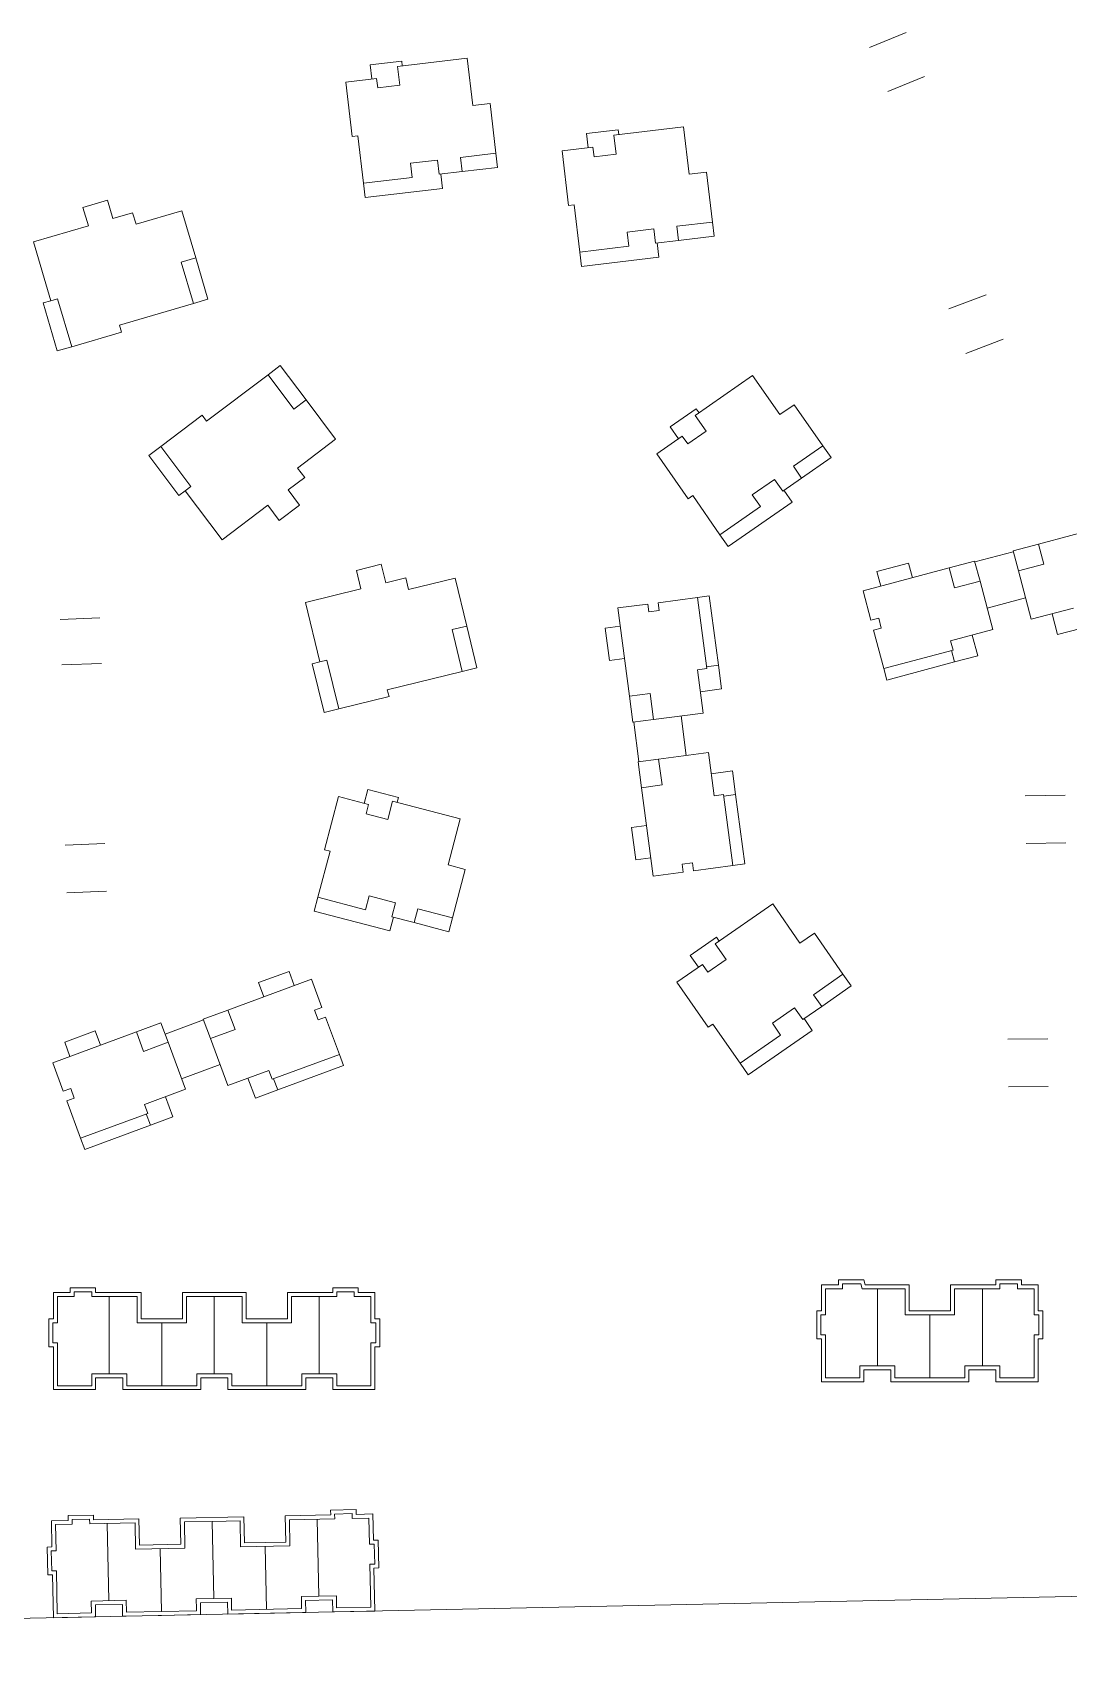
# Model space of a CAD drawing. Extents: x 188590 to 251590, y -4075 to 40422.
# Drawn here: x 194326 to 195889, y 2847 to 5288 of the extents above; entities that cross this region are included whole.
import ezdxf

# ---------------------------------------------------------------- set-up
doc = ezdxf.new("R2010")
doc.units = 0
doc.header["$LTSCALE"] = 1000
doc.header["$MEASUREMENT"] = 0
doc.layers.add('140', color=2, linetype='Continuous', lineweight=5)

msp = doc.modelspace()

# ---------------------------------------------------------------- linework, layer by layer
at = {"layer": '140', "color": 7}
for p, q in [((195644.3, 5287.7), (195588.9, 5264.9)), ((194877, 5236.4), (194981.9, 5248.9)), ((194981.9, 5248.9), (194990.4, 5177.4)), ((194883.3, 5244.4), (194835.7, 5238.8)), ((194835.7, 5238.8), (194838.2, 5217.3)), ((194880.4, 5207.8), (194877, 5236.4)), ((194884.2, 5237.3), (194883.3, 5244.4)), ((194798.9, 5212.7), (194845.4, 5218.2)), ((194808.6, 5130.4), (194798.9, 5212.7)), ((194845.4, 5218.2), (194847.1, 5203.9)), ((194847.1, 5203.9), (194880.4, 5207.8)), ((195671.7, 5221.1), (195616.3, 5198.3)), ((194990.4, 5177.4), (195016.6, 5180.5)), ((195016.6, 5180.5), (195025.5, 5105.4)), ((194817, 5131.4), (194808.6, 5130.4)), ((194825.5, 5059.9), (194817, 5131.4)), ((195209.6, 5140.5), (195162, 5134.9)), ((195162, 5134.9), (195164.5, 5113.4)), ((195203.3, 5132.5), (195308.2, 5145)), ((195206.7, 5103.9), (195203.3, 5132.5)), ((195210.5, 5133.4), (195209.6, 5140.5)), ((195308.2, 5145), (195316.7, 5073.5)), ((195025.5, 5105.4), (194971.9, 5099)), ((195025.5, 5105.4), (195028, 5083.9)), ((195125.2, 5108.8), (195171.7, 5114.3)), ((195134.9, 5026.5), (195125.2, 5108.8)), ((195171.7, 5114.3), (195173.4, 5100)), ((195173.4, 5100), (195206.7, 5103.9)), ((194937.3, 5094.9), (194896.8, 5090.1)), ((194896.8, 5090.1), (194899.3, 5068.7)), ((194939.9, 5073.5), (194937.3, 5094.9)), ((194974.4, 5077.6), (194939.9, 5073.5)), ((194971.9, 5099), (194974.4, 5077.6)), ((195028, 5083.9), (194974.4, 5077.6)), ((195316.7, 5073.5), (195342.9, 5076.6)), ((195342.9, 5076.6), (195351.8, 5001.5)), ((194899.3, 5068.7), (194825.5, 5059.9)), ((194828, 5038.5), (194825.5, 5059.9)), ((194944.8, 5052.3), (194828, 5038.5)), ((194942.2, 5073.8), (194944.8, 5052.3)), ((194439.5, 5034.3), (194402.7, 5023.4)), ((194447.7, 5006.7), (194439.5, 5034.3)), ((195143.3, 5027.5), (195134.9, 5026.5)), ((195151.8, 4956), (195143.3, 5027.5)), ((194402.7, 5023.4), (194410.8, 4995.8)), ((194477.6, 5015.5), (194447.7, 5006.7)), ((194482.7, 4998.2), (194477.6, 5015.5)), ((194551.7, 5018.6), (194482.7, 4998.2)), ((194572.8, 4947.2), (194551.7, 5018.6)), ((194410.8, 4995.8), (194328, 4971.4)), ((195263.6, 4991), (195223.1, 4986.2)), ((195223.1, 4986.2), (195225.6, 4964.8)), ((195266.2, 4969.6), (195263.6, 4991)), ((195351.8, 5001.5), (195298.2, 4995.1)), ((195298.2, 4995.1), (195300.7, 4973.7)), ((195354.3, 4980.1), (195300.7, 4973.7)), ((195351.8, 5001.5), (195354.3, 4980.1)), ((194328, 4971.4), (194354.1, 4882.8)), ((195225.6, 4964.8), (195151.8, 4956)), ((195154.3, 4934.6), (195151.8, 4956)), ((195300.7, 4973.7), (195266.2, 4969.6)), ((195268.5, 4969.9), (195271.1, 4948.4)), ((194550.9, 4940.8), (194572.8, 4947.2)), ((194569.2, 4878.6), (194550.9, 4940.8)), ((194591.1, 4885), (194572.8, 4947.2)), ((195271.1, 4948.4), (195154.3, 4934.6)), ((194342.6, 4879.4), (194354.1, 4882.8)), ((194354.1, 4882.8), (194364.4, 4885.8)), ((194364.4, 4885.8), (194385.8, 4813.3)), ((194569.2, 4878.6), (194591.1, 4885)), ((195764.5, 4891.8), (195708.4, 4870.4)), ((194363.9, 4806.9), (194342.6, 4879.4)), ((194457.6, 4845.7), (194569.2, 4878.6)), ((194385.8, 4813.3), (194460.6, 4835.3)), ((194460.6, 4835.3), (194457.6, 4845.7)), ((194385.8, 4813.3), (194363.9, 4806.9)), ((195790.1, 4824.5), (195734, 4803.1)), ((194681.8, 4771.1), (194700, 4784.8)), ((194700, 4784.8), (194739, 4733)), ((194588.8, 4701.1), (194681.8, 4771.1)), ((194681.8, 4771.1), (194720.8, 4719.3)), ((195325.8, 4709.6), (195412.5, 4769.9)), ((195412.5, 4769.9), (195453.6, 4710.8)), ((194720.8, 4719.3), (194739, 4733)), ((194739, 4733), (194783.7, 4673.6)), ((195327.6, 4719.6), (195288.2, 4692.2)), ((195331.7, 4713.7), (195327.6, 4719.6)), ((195453.6, 4710.8), (195475.3, 4725.8)), ((195475.3, 4725.8), (195518.4, 4663.8)), ((194520, 4662.9), (194582.3, 4709.8)), ((194582.3, 4709.8), (194588.8, 4701.1)), ((195288.2, 4692.2), (195300.5, 4674.5)), ((195314.7, 4666.8), (195342.2, 4686)), ((195342.2, 4686), (195325.8, 4709.6)), ((194520, 4662.9), (194501.8, 4649.2)), ((194565.4, 4602.5), (194520, 4662.9)), ((194783.7, 4673.6), (194726.2, 4630.3)), ((195268, 4651.9), (195306.4, 4678.6)), ((195306.4, 4678.6), (195314.7, 4666.8)), ((195518.4, 4663.8), (195474.1, 4632.9)), ((195518.4, 4663.8), (195530.8, 4646)), ((194501.8, 4649.2), (194547.2, 4588.8)), ((195315.3, 4583.9), (195268, 4651.9)), ((195530.8, 4646), (195486.4, 4615.2)), ((194737, 4615.9), (194712.1, 4597.2)), ((194726.2, 4630.3), (194737, 4615.9)), ((195445.5, 4613.1), (195412, 4589.8)), ((195457.9, 4595.3), (195445.5, 4613.1)), ((195486.4, 4615.2), (195457.9, 4595.3)), ((195474.1, 4632.9), (195486.4, 4615.2)), ((194547.2, 4588.8), (194556.8, 4596)), ((194556.8, 4596), (194565.4, 4602.5)), ((194612.4, 4522.1), (194556.8, 4596)), ((194712.1, 4597.2), (194729.4, 4574.2)), ((195322.2, 4588.7), (195315.3, 4583.9)), ((195363.3, 4529.6), (195322.2, 4588.7)), ((195412, 4589.8), (195424.4, 4572)), ((195459.8, 4596.7), (195472.2, 4579)), ((194681.4, 4574.1), (194612.4, 4522.1)), ((194698.7, 4551.1), (194681.4, 4574.1)), ((194729.4, 4574.2), (194698.7, 4551.1)), ((195424.4, 4572), (195363.3, 4529.6)), ((195472.2, 4579), (195375.6, 4511.8)), ((195973.4, 4550.1), (195843.5, 4515.4)), ((195375.6, 4511.8), (195363.3, 4529.6)), ((195843.5, 4515.4), (195805.3, 4505.2)), ((195843.5, 4515.4), (195851.6, 4485.3)), ((195805.6, 4504), (195747.6, 4488.5)), ((195805.3, 4505.2), (195813.3, 4475)), ((194852.4, 4485), (194815.1, 4475.9)), ((194815.1, 4475.9), (194821.9, 4447.9)), ((194859.2, 4457), (194852.4, 4485)), ((195579.2, 4444.8), (195709, 4479.5)), ((195647.5, 4486.7), (195600, 4474)), ((195600, 4474), (195605.9, 4451.9)), ((195653.4, 4464.6), (195647.5, 4486.7)), ((195709, 4479.5), (195747.3, 4489.7)), ((195709, 4479.5), (195717.1, 4449.3)), ((195747.3, 4489.7), (195755.4, 4459.6)), ((195851.6, 4485.3), (195813.3, 4475)), ((195813.3, 4475), (195832.8, 4402)), ((194821.9, 4447.9), (194738, 4427.4)), ((194889.5, 4464.4), (194859.2, 4457)), ((194893.8, 4446.9), (194889.5, 4464.4)), ((194963.7, 4464), (194893.8, 4446.9)), ((194981.4, 4391.8), (194963.7, 4464)), ((195591, 4400.8), (195579.2, 4444.8)), ((195717.1, 4449.3), (195755.4, 4459.6)), ((195755.4, 4459.6), (195774.9, 4386.5)), ((194738, 4427.4), (194759.9, 4337.6)), ((195254.5, 4425.1), (195209.2, 4419.1)), ((195209.2, 4419.1), (195226.8, 4285.9)), ((195256, 4413.2), (195254.5, 4425.1)), ((195329.4, 4435), (195269.9, 4427.1)), ((195269.9, 4427.1), (195271.5, 4415.2)), ((195347.2, 4437.4), (195329.4, 4435)), ((195343.5, 4327.9), (195329.4, 4435)), ((195361.1, 4332.7), (195347.2, 4437.4)), ((195824.2, 4434.5), (195766.2, 4419)), ((195832.8, 4402), (195896.6, 4419)), ((194428, 4404.1), (194368.1, 4401.9)), ((195271.5, 4415.2), (195256, 4413.2)), ((195602.6, 4403.9), (195591, 4400.8)), ((195606.6, 4388.8), (195602.6, 4403.9)), ((195864.1, 4410.4), (195872.5, 4379.1)), ((194959.3, 4386.4), (194981.4, 4391.8)), ((194974.7, 4323.4), (194959.3, 4386.4)), ((194996.8, 4328.8), (194981.4, 4391.8)), ((195190.3, 4388.8), (195212.9, 4391.8)), ((195196.7, 4340), (195190.3, 4388.8)), ((195595, 4385.7), (195606.6, 4388.8)), ((195610.5, 4327.7), (195595, 4385.7)), ((195774.9, 4386.5), (195711.1, 4369.5)), ((195711.1, 4369.5), (195714.8, 4355.6)), ((195743.6, 4378.2), (195751.9, 4346.9)), ((195872.5, 4379.1), (195907.3, 4388.3)), ((195714.8, 4355.6), (195610.5, 4327.7)), ((195717.1, 4337.6), (195712.5, 4355)), ((195751.9, 4346.9), (195717.1, 4337.6)), ((194430.6, 4335.5), (194370.6, 4333.3)), ((194748.3, 4334.8), (194759.9, 4337.6)), ((194766.2, 4261.3), (194748.3, 4334.8)), ((194759.9, 4337.6), (194770.4, 4340.2)), ((194770.4, 4340.2), (194788.4, 4266.7)), ((194861.6, 4295.8), (194974.7, 4323.4)), ((194974.7, 4323.4), (194996.8, 4328.8)), ((195219.3, 4343), (195196.7, 4340)), ((195329.3, 4326), (195343.5, 4327.9)), ((195337.9, 4260.6), (195329.3, 4326)), ((195361.1, 4332.7), (195343.2, 4330.3)), ((195365.8, 4297), (195361.1, 4332.7)), ((195615.1, 4310.3), (195610.5, 4327.7)), ((195717.1, 4337.6), (195615.1, 4310.3)), ((194864.2, 4285.3), (194861.6, 4295.8)), ((195333.7, 4292.7), (195365.8, 4297)), ((194788.4, 4266.7), (194864.2, 4285.3)), ((195226.8, 4285.9), (195257.8, 4290)), ((195226.8, 4285.9), (195232, 4246.6)), ((195257.8, 4290), (195263, 4250.7)), ((194788.4, 4266.7), (194766.2, 4261.3)), ((195232, 4246.6), (195263, 4250.7)), ((195233.2, 4246.8), (195241.1, 4187.3)), ((195263, 4250.7), (195337.9, 4260.6)), ((195304.6, 4256.2), (195312.4, 4196.7)), ((195270.8, 4191.2), (195345.8, 4201.1)), ((195345.8, 4201.1), (195354.4, 4135.7)), ((195239.9, 4187.1), (195270.8, 4191.2)), ((195245.1, 4147.9), (195239.9, 4187.1)), ((195276, 4152), (195270.8, 4191.2)), ((195350, 4169), (195382.1, 4173.2)), ((195382.1, 4173.2), (195386.8, 4137.6)), ((195245.1, 4147.9), (195276, 4152)), ((194767.1, 4054.3), (194788.2, 4134.4)), ((194788.2, 4134.4), (194833.4, 4122.5)), ((194832, 4145.2), (194826.5, 4124.3)), ((194878.4, 4133), (194832, 4145.2)), ((194862.3, 4100), (194869.6, 4127.8)), ((194869.6, 4127.8), (194971.7, 4101)), ((194876.6, 4126), (194878.4, 4133)), ((195262.7, 4014.6), (195245.1, 4147.9)), ((195354.4, 4135.7), (195368.7, 4137.6)), ((195368.7, 4137.6), (195382.8, 4030.5)), ((195386.8, 4137.6), (195369, 4135.2)), ((195386.8, 4137.6), (195400.7, 4032.9)), ((195883.7, 4136.5), (195823.7, 4135.5)), ((194833.4, 4122.5), (194829.8, 4108.5)), ((194829.8, 4108.5), (194862.3, 4100)), ((194971.7, 4101), (194953.4, 4031.4)), ((195252.6, 4090.8), (195230, 4087.8)), ((195230, 4087.8), (195236.4, 4039)), ((194435.7, 4063.6), (194375.7, 4061.4)), ((194756.9, 3982.5), (194775.3, 4052.1)), ((194775.3, 4052.1), (194767.1, 4054.3)), ((195884.8, 4064.5), (195824.8, 4063.6)), ((194953.4, 4031.4), (194979, 4024.6)), ((195236.4, 4039), (195259, 4042)), ((195321.8, 4034.6), (195306.3, 4032.5)), ((195306.3, 4032.5), (195307.9, 4020.6)), ((195323.3, 4022.7), (195321.8, 4034.6)), ((195382.8, 4030.5), (195323.3, 4022.7)), ((195400.7, 4032.9), (195382.8, 4030.5)), ((194979, 4024.6), (194959.7, 3951.5)), ((195307.9, 4020.6), (195262.7, 4014.6)), ((194438.3, 3991.6), (194378.4, 3989.4)), ((194751.5, 3961.6), (194756.9, 3982.5)), ((194828.9, 3963.6), (194756.9, 3982.5)), ((194834.4, 3984.5), (194828.9, 3963.6)), ((194873.9, 3974.1), (194834.4, 3984.5)), ((194865.2, 3931.7), (194751.5, 3961.6)), ((194868.4, 3953.2), (194873.9, 3974.1)), ((194907.5, 3965.3), (194902, 3944.4)), ((194959.7, 3951.5), (194907.5, 3965.3)), ((195356.1, 3912.2), (195442.8, 3972.5)), ((195442.8, 3972.5), (195483.9, 3913.4)), ((194870.7, 3952.6), (194865.2, 3931.7)), ((194902, 3944.4), (194868.4, 3953.2)), ((194954.2, 3930.6), (194902, 3944.4)), ((194959.7, 3951.5), (194954.2, 3930.6)), ((195357.9, 3922.3), (195318.5, 3894.9)), ((195372.5, 3888.6), (195356.1, 3912.2)), ((195362, 3916.4), (195357.9, 3922.3)), ((195483.9, 3913.4), (195505.6, 3928.5)), ((195505.6, 3928.5), (195548.7, 3866.4)), ((195298.3, 3854.5), (195336.7, 3881.2)), ((195318.5, 3894.9), (195330.8, 3877.1)), ((195336.7, 3881.2), (195344.9, 3869.4)), ((195344.9, 3869.4), (195372.5, 3888.6)), ((194747.3, 3859), (194621.2, 3812.4)), ((194667.3, 3853.8), (194713.5, 3870.8)), ((194713.5, 3870.8), (194721.4, 3849.5)), ((194763.1, 3816.3), (194747.3, 3859)), ((195548.7, 3866.4), (195504.4, 3835.6)), ((195548.7, 3866.4), (195561, 3848.7)), ((194675.2, 3832.4), (194667.3, 3853.8)), ((195345.6, 3786.5), (195298.3, 3854.5)), ((195504.4, 3835.6), (195516.7, 3817.9)), ((195561, 3848.7), (195516.7, 3817.9)), ((194621.2, 3812.4), (194584.1, 3798.7)), ((194621.2, 3812.4), (194632, 3783.2)), ((194751.8, 3812.1), (194763.1, 3816.3)), ((194757.2, 3797.5), (194751.8, 3812.1)), ((195475.8, 3815.7), (195442.3, 3792.4)), ((195488.1, 3798), (195475.8, 3815.7)), ((195516.7, 3817.9), (195488.1, 3798)), ((194483.2, 3779.3), (194520.3, 3793.1)), ((194520.3, 3793.1), (194531.1, 3763.8)), ((194526.5, 3776.2), (194584.5, 3797.6)), ((194584.1, 3798.7), (194594.9, 3769.4)), ((194632, 3783.2), (194594.9, 3769.4)), ((194768.5, 3801.6), (194757.2, 3797.5)), ((194789.3, 3745.3), (194768.5, 3801.6)), ((195352.5, 3791.3), (195345.6, 3786.5)), ((195393.6, 3732.2), (195352.5, 3791.3)), ((195442.3, 3792.4), (195454.6, 3774.7)), ((195490.1, 3799.4), (195502.4, 3781.6)), ((194357.1, 3732.7), (194483.2, 3779.3)), ((194421.2, 3780.8), (194375.1, 3763.7)), ((194375.1, 3763.7), (194383, 3742.3)), ((194429.1, 3759.4), (194421.2, 3780.8)), ((194483.2, 3779.3), (194494, 3750.1)), ((194494, 3750.1), (194531.1, 3763.8)), ((194531.1, 3763.8), (194557.3, 3692.9)), ((194594.9, 3769.4), (194621.1, 3698.5)), ((195454.6, 3774.7), (195393.6, 3732.2)), ((195502.4, 3781.6), (195405.9, 3714.5)), ((195857.6, 3769.1), (195797.6, 3768.6)), ((194688, 3707.9), (194789.3, 3745.3)), ((194795.5, 3728.5), (194789.3, 3745.3)), ((194372.9, 3690), (194357.1, 3732.7)), ((194551.5, 3708.6), (194609.4, 3730.1)), ((194621.1, 3698.5), (194683, 3721.4)), ((194651.5, 3709.8), (194662.7, 3679.4)), ((194683, 3721.4), (194688, 3707.9)), ((194696.5, 3691.9), (194795.5, 3728.5)), ((195405.9, 3714.5), (195393.6, 3732.2)), ((194384.2, 3694.1), (194372.9, 3690)), ((194389.6, 3679.5), (194384.2, 3694.1)), ((194557.3, 3692.9), (194495.4, 3670)), ((194662.7, 3679.4), (194696.5, 3691.9)), ((194696.5, 3691.9), (194690.2, 3708.7)), ((195858.2, 3697.1), (195798.2, 3696.6)), ((194378.3, 3675.3), (194389.6, 3679.5)), ((194399.1, 3619.1), (194378.3, 3675.3)), ((194495.4, 3670), (194500.4, 3656.5)), ((194526.9, 3681.7), (194538.2, 3651.3)), ((194500.4, 3656.5), (194399.1, 3619.1)), ((194504.4, 3638.8), (194405.4, 3602.2)), ((194504.4, 3638.8), (194498.2, 3655.7)), ((194538.2, 3651.3), (194504.4, 3638.8)), ((194405.4, 3602.2), (194399.1, 3619.1)), ((194421.8, 3393.2), (194383.4, 3393.2)), ((194383.4, 3393.2), (194383.4, 3386)), ((194421.8, 3386), (194421.8, 3393.2)), ((194817.8, 3393.2), (194779.4, 3393.2)), ((194779.4, 3393.2), (194779.4, 3386)), ((194817.8, 3386), (194817.8, 3393.2)), ((195516.6, 3358.3), (195516.6, 3397.9)), ((195516.6, 3397.9), (195541.8, 3397.9)), ((195541.8, 3397.9), (195541.8, 3405.1)), ((195541.8, 3405.1), (195580.2, 3405.1)), ((195547.8, 3391.9), (195547.8, 3399.1)), ((195547.8, 3399.1), (195575.7, 3399.1)), ((195575.7, 3399.1), (195577.8, 3391.9)), ((195580.2, 3405.1), (195582.3, 3397.9)), ((195582.3, 3397.9), (195648.6, 3397.9)), ((195648.6, 3397.9), (195648.6, 3358.3)), ((195711, 3358.3), (195711, 3397.9)), ((195711, 3397.9), (195779.4, 3397.9)), ((195779.4, 3397.9), (195779.4, 3405.1)), ((195779.4, 3405.1), (195817.8, 3405.1)), ((195785.4, 3391.9), (195785.4, 3399.1)), ((195785.4, 3399.1), (195811.8, 3399.1)), ((195811.8, 3399.1), (195811.8, 3391.9)), ((195817.8, 3405.1), (195817.8, 3397.9)), ((195817.8, 3397.9), (195843, 3397.9)), ((195843, 3397.9), (195843, 3358.3)), ((194383.4, 3386), (194358.2, 3386)), ((194358.2, 3386), (194358.2, 3346.4)), ((194364.2, 3340.4), (194364.2, 3380)), ((194364.2, 3380), (194389.4, 3380)), ((194389.4, 3380), (194389.4, 3387.2)), ((194389.4, 3387.2), (194415.8, 3387.2)), ((194415.8, 3387.2), (194415.8, 3380)), ((194415.8, 3380), (194484.2, 3380)), ((194490.2, 3386), (194421.8, 3386)), ((194442.2, 3263.6), (194442.2, 3380)), ((194484.2, 3380), (194484.2, 3340.4)), ((194490.2, 3346.4), (194490.2, 3386)), ((194648.6, 3386), (194552.6, 3386)), ((194552.6, 3386), (194552.6, 3346.4)), ((194558.6, 3340.4), (194558.6, 3380)), ((194558.6, 3380), (194600.6, 3380)), ((194600.6, 3263.6), (194600.6, 3380)), ((194600.6, 3263.6), (194600.6, 3380)), ((194642.6, 3380), (194600.6, 3380)), ((194600.6, 3263.6), (194600.6, 3380)), ((194600.6, 3263.6), (194600.6, 3380)), ((194642.6, 3340.4), (194642.6, 3380)), ((194648.6, 3346.4), (194648.6, 3386)), ((194779.4, 3386), (194711, 3386)), ((194711, 3386), (194711, 3346.4)), ((194785.4, 3380), (194717, 3380)), ((194717, 3380), (194717, 3340.4)), ((194759, 3263.6), (194759, 3380)), ((194811.8, 3387.2), (194785.4, 3387.2)), ((194785.4, 3387.2), (194785.4, 3380)), ((194811.8, 3380), (194811.8, 3387.2)), ((194837, 3380), (194811.8, 3380)), ((194843, 3386), (194817.8, 3386)), ((194837, 3340.4), (194837, 3380)), ((194843, 3346.4), (194843, 3386)), ((195522.6, 3352.3), (195522.6, 3391.9)), ((195522.6, 3391.9), (195547.8, 3391.9)), ((195577.8, 3391.9), (195642.6, 3391.9)), ((195600.6, 3275.5), (195600.6, 3391.9)), ((195642.6, 3391.9), (195642.6, 3352.3)), ((195717, 3352.3), (195717, 3391.9)), ((195717, 3391.9), (195785.4, 3391.9)), ((195759, 3275.5), (195759, 3391.9)), ((195811.8, 3391.9), (195837, 3391.9)), ((195837, 3391.9), (195837, 3352.3)), ((194358.2, 3346.4), (194351, 3346.4)), ((194351, 3346.4), (194351, 3304.4)), ((194552.6, 3346.4), (194490.2, 3346.4)), ((194711, 3346.4), (194648.6, 3346.4)), ((194850.2, 3346.4), (194843, 3346.4)), ((194850.2, 3304.4), (194850.2, 3346.4)), ((195509.4, 3316.3), (195509.4, 3358.3)), ((195509.4, 3358.3), (195516.6, 3358.3)), ((195515.4, 3322.3), (195515.4, 3352.3)), ((195515.4, 3352.3), (195522.6, 3352.3)), ((195642.6, 3352.3), (195717, 3352.3)), ((195648.6, 3358.3), (195711, 3358.3)), ((195679.8, 3352.3), (195679.8, 3257.5)), ((195837, 3352.3), (195844.2, 3352.3)), ((195843, 3358.3), (195850.2, 3358.3)), ((195844.2, 3352.3), (195844.2, 3322.3)), ((195850.2, 3358.3), (195850.2, 3316.3)), ((194357, 3310.4), (194357, 3340.4)), ((194357, 3340.4), (194364.2, 3340.4)), ((194484.2, 3340.4), (194558.6, 3340.4)), ((194521.4, 3340.4), (194521.4, 3245.6)), ((194521.4, 3340.4), (194521.4, 3245.6)), ((194717, 3340.4), (194642.6, 3340.4)), ((194679.8, 3340.4), (194679.8, 3245.6)), ((194679.8, 3340.4), (194679.8, 3245.6)), ((194844.2, 3340.4), (194837, 3340.4)), ((194844.2, 3310.4), (194844.2, 3340.4)), ((195522.6, 3322.3), (195515.4, 3322.3)), ((195522.6, 3257.5), (195522.6, 3322.3)), ((195844.2, 3322.3), (195837, 3322.3)), ((195837, 3322.3), (195837, 3257.5)), ((194351, 3304.4), (194358.2, 3304.4)), ((194364.2, 3310.4), (194357, 3310.4)), ((194358.2, 3304.4), (194358.2, 3239.6)), ((194364.2, 3245.6), (194364.2, 3310.4)), ((194837, 3245.6), (194837, 3310.4)), ((194837, 3310.4), (194844.2, 3310.4)), ((194843, 3239.6), (194843, 3304.4)), ((194843, 3304.4), (194850.2, 3304.4)), ((195516.6, 3316.3), (195509.4, 3316.3)), ((195516.6, 3251.5), (195516.6, 3316.3)), ((195850.2, 3316.3), (195843, 3316.3)), ((195843, 3316.3), (195843, 3251.5)), ((195627, 3275.5), (195574.2, 3275.5)), ((195574.2, 3275.5), (195574.2, 3257.5)), ((195627, 3257.5), (195627, 3275.5)), ((195785.4, 3275.5), (195732.6, 3275.5)), ((195732.6, 3275.5), (195732.6, 3257.5)), ((195785.4, 3257.5), (195785.4, 3275.5)), ((194468.6, 3263.6), (194415.8, 3263.6)), ((194415.8, 3263.6), (194415.8, 3245.6)), ((194421.8, 3239.6), (194421.8, 3257.6)), ((194421.8, 3257.6), (194462.6, 3257.6)), ((194462.6, 3257.6), (194462.6, 3239.6)), ((194468.6, 3245.6), (194468.6, 3263.6)), ((194600.6, 3263.6), (194574.2, 3263.6)), ((194574.2, 3263.6), (194574.2, 3248.6)), ((194574.2, 3248.6), (194574.2, 3245.6)), ((194580.2, 3239.6), (194580.2, 3257.6)), ((194580.2, 3257.6), (194621, 3257.6)), ((194600.6, 3263.6), (194627, 3263.6)), ((194621, 3257.6), (194621, 3239.6)), ((194627, 3263.6), (194627, 3248.6)), ((194627, 3248.6), (194627, 3245.6)), ((194732.6, 3245.6), (194732.6, 3263.6)), ((194732.6, 3263.6), (194785.4, 3263.6)), ((194738.6, 3239.6), (194738.6, 3257.6)), ((194738.6, 3257.6), (194779.4, 3257.6)), ((194779.4, 3257.6), (194779.4, 3239.6)), ((194785.4, 3263.6), (194785.4, 3245.6)), ((195580.2, 3251.5), (195516.6, 3251.5)), ((195574.2, 3257.5), (195522.6, 3257.5)), ((195621, 3269.5), (195580.2, 3269.5)), ((195580.2, 3269.5), (195580.2, 3251.5)), ((195621, 3251.5), (195621, 3269.5)), ((195738.6, 3251.5), (195621, 3251.5)), ((195732.6, 3257.5), (195627, 3257.5)), ((195779.4, 3269.5), (195738.6, 3269.5)), ((195738.6, 3269.5), (195738.6, 3251.5)), ((195779.4, 3251.5), (195779.4, 3269.5)), ((195843, 3251.5), (195779.4, 3251.5)), ((195837, 3257.5), (195785.4, 3257.5)), ((194358.2, 3239.6), (194421.8, 3239.6)), ((194415.8, 3245.6), (194364.2, 3245.6)), ((194462.6, 3239.6), (194580.2, 3239.6)), ((194574.2, 3245.6), (194468.6, 3245.6)), ((194621, 3239.6), (194679.8, 3239.6)), ((194627, 3245.6), (194732.6, 3245.6)), ((194679.8, 3239.6), (194738.6, 3239.6)), ((194779.4, 3239.6), (194843, 3239.6)), ((194785.4, 3245.6), (194837, 3245.6)), ((194707.8, 3049.2), (194776.2, 3050.6)), ((194776, 3057.8), (194814.4, 3058.6)), ((194776.2, 3050.6), (194776, 3057.8)), ((194808.6, 3052.5), (194782.2, 3051.9)), ((194782.2, 3051.9), (194782.3, 3044.8)), ((194808.7, 3045.3), (194808.6, 3052.5)), ((194814.4, 3058.6), (194814.6, 3051.4)), ((194814.6, 3051.4), (194839.8, 3052)), ((194839.8, 3052), (194840.6, 3012.4)), ((194355.1, 3041.8), (194380.3, 3042.3)), ((194355.9, 3002.2), (194355.1, 3041.8)), ((194361.2, 3035.9), (194386.4, 3036.4)), ((194362, 2996.3), (194361.2, 3035.9)), ((194380.1, 3049.5), (194418.5, 3050.3)), ((194380.3, 3042.3), (194380.1, 3049.5)), ((194386.3, 3043.6), (194412.6, 3044.2)), ((194386.4, 3036.4), (194386.3, 3043.6)), ((194412.6, 3044.2), (194412.8, 3037)), ((194412.8, 3037), (194481.2, 3038.4)), ((194418.5, 3050.3), (194418.7, 3043.1)), ((194418.7, 3043.1), (194487.1, 3044.6)), ((194441.6, 2921.2), (194439.2, 3037.5)), ((194481.2, 3038.4), (194482, 2998.8)), ((194487.1, 3044.6), (194487.9, 3005)), ((194549.4, 3045.9), (194645.4, 3047.9)), ((194550.3, 3006.3), (194549.4, 3045.9)), ((194555.6, 3040), (194597.6, 3040.9)), ((194556.4, 3000.4), (194555.6, 3040)), ((194639.5, 3041.8), (194597.6, 3040.9)), ((194600, 2924.5), (194597.6, 3040.9)), ((194600, 2924.5), (194597.6, 3040.9)), ((194600, 2924.5), (194597.6, 3040.9)), ((194600, 2924.5), (194597.6, 3040.9)), ((194640.4, 3002.2), (194639.5, 3041.8)), ((194645.4, 3047.9), (194646.3, 3008.3)), ((194708.6, 3009.6), (194707.8, 3049.2)), ((194782.3, 3044.8), (194713.9, 3043.3)), ((194713.9, 3043.3), (194714.8, 3003.7)), ((194758.4, 2927.8), (194755.9, 3044.2)), ((194833.9, 3045.8), (194808.7, 3045.3)), ((194834.7, 3006.2), (194833.9, 3045.8)), ((194348.7, 3002), (194355.9, 3002.2)), ((194349.6, 2960), (194348.7, 3002)), ((194487.9, 3005), (194550.3, 3006.3)), ((194714.8, 3003.7), (194640.4, 3002.2)), ((194646.3, 3008.3), (194708.6, 3009.6)), ((194677.6, 3002.9), (194679.6, 2908.2)), ((194677.6, 3002.9), (194679.6, 2908.2)), ((194841.9, 3006.4), (194834.7, 3006.2)), ((194840.6, 3012.4), (194847.8, 3012.5)), ((194842.6, 2976.4), (194841.9, 3006.4)), ((194847.8, 3012.5), (194848.7, 2970.5)), ((194354.8, 2996.2), (194362, 2996.3)), ((194355.5, 2966.2), (194354.8, 2996.2)), ((194482, 2998.8), (194556.4, 3000.4)), ((194519.2, 2999.6), (194521.2, 2904.8)), ((194519.2, 2999.6), (194521.2, 2904.8)), ((192065.1, 2847.3), (197105.2, 2953.1)), ((194356.8, 2960.2), (194349.6, 2960)), ((194362.7, 2966.3), (194355.5, 2966.2)), ((194358.2, 2895.4), (194356.8, 2960.2)), ((194364, 2901.5), (194362.7, 2966.3)), ((194835.4, 2976.2), (194842.6, 2976.4)), ((194836.7, 2911.5), (194835.4, 2976.2)), ((194848.7, 2970.5), (194841.5, 2970.4)), ((194841.5, 2970.4), (194842.8, 2905.6)), ((194468, 2921.7), (194415.2, 2920.6)), ((194415.2, 2920.6), (194415.6, 2902.6)), ((194462.2, 2915.6), (194421.4, 2914.7)), ((194421.4, 2914.7), (194421.7, 2896.8)), ((194462.5, 2897.6), (194462.2, 2915.6)), ((194468.4, 2903.7), (194468, 2921.7)), ((194574, 2905.9), (194468.4, 2903.7)), ((194600, 2924.5), (194573.6, 2923.9)), ((194573.6, 2923.9), (194573.9, 2908.9)), ((194573.9, 2908.9), (194574, 2905.9)), ((194620.5, 2918.9), (194579.7, 2918.1)), ((194579.7, 2918.1), (194580.1, 2900.1)), ((194600, 2924.5), (194626.4, 2925.1)), ((194620.9, 2900.9), (194620.5, 2918.9)), ((194626.4, 2925.1), (194626.7, 2910.1)), ((194626.7, 2910.1), (194626.8, 2907.1)), ((194626.8, 2907.1), (194732.3, 2909.3)), ((194732, 2927.3), (194784.8, 2928.4)), ((194732.3, 2909.3), (194732, 2927.3)), ((194778.9, 2922.3), (194738.1, 2921.4)), ((194738.1, 2921.4), (194738.5, 2903.4)), ((194779.3, 2904.3), (194778.9, 2922.3)), ((194842.8, 2905.6), (194779.3, 2904.3)), ((194784.8, 2928.4), (194785.1, 2910.4)), ((194785.1, 2910.4), (194836.7, 2911.5)), ((194421.7, 2896.8), (194358.2, 2895.4)), ((194415.6, 2902.6), (194364, 2901.5)), ((194521.3, 2898.8), (194462.5, 2897.6)), ((194580.1, 2900.1), (194521.3, 2898.8)), ((194738.5, 2903.4), (194620.9, 2900.9))]:
    msp.add_line(p, q, dxfattribs=at)

doc.saveas('drawing.dxf')
